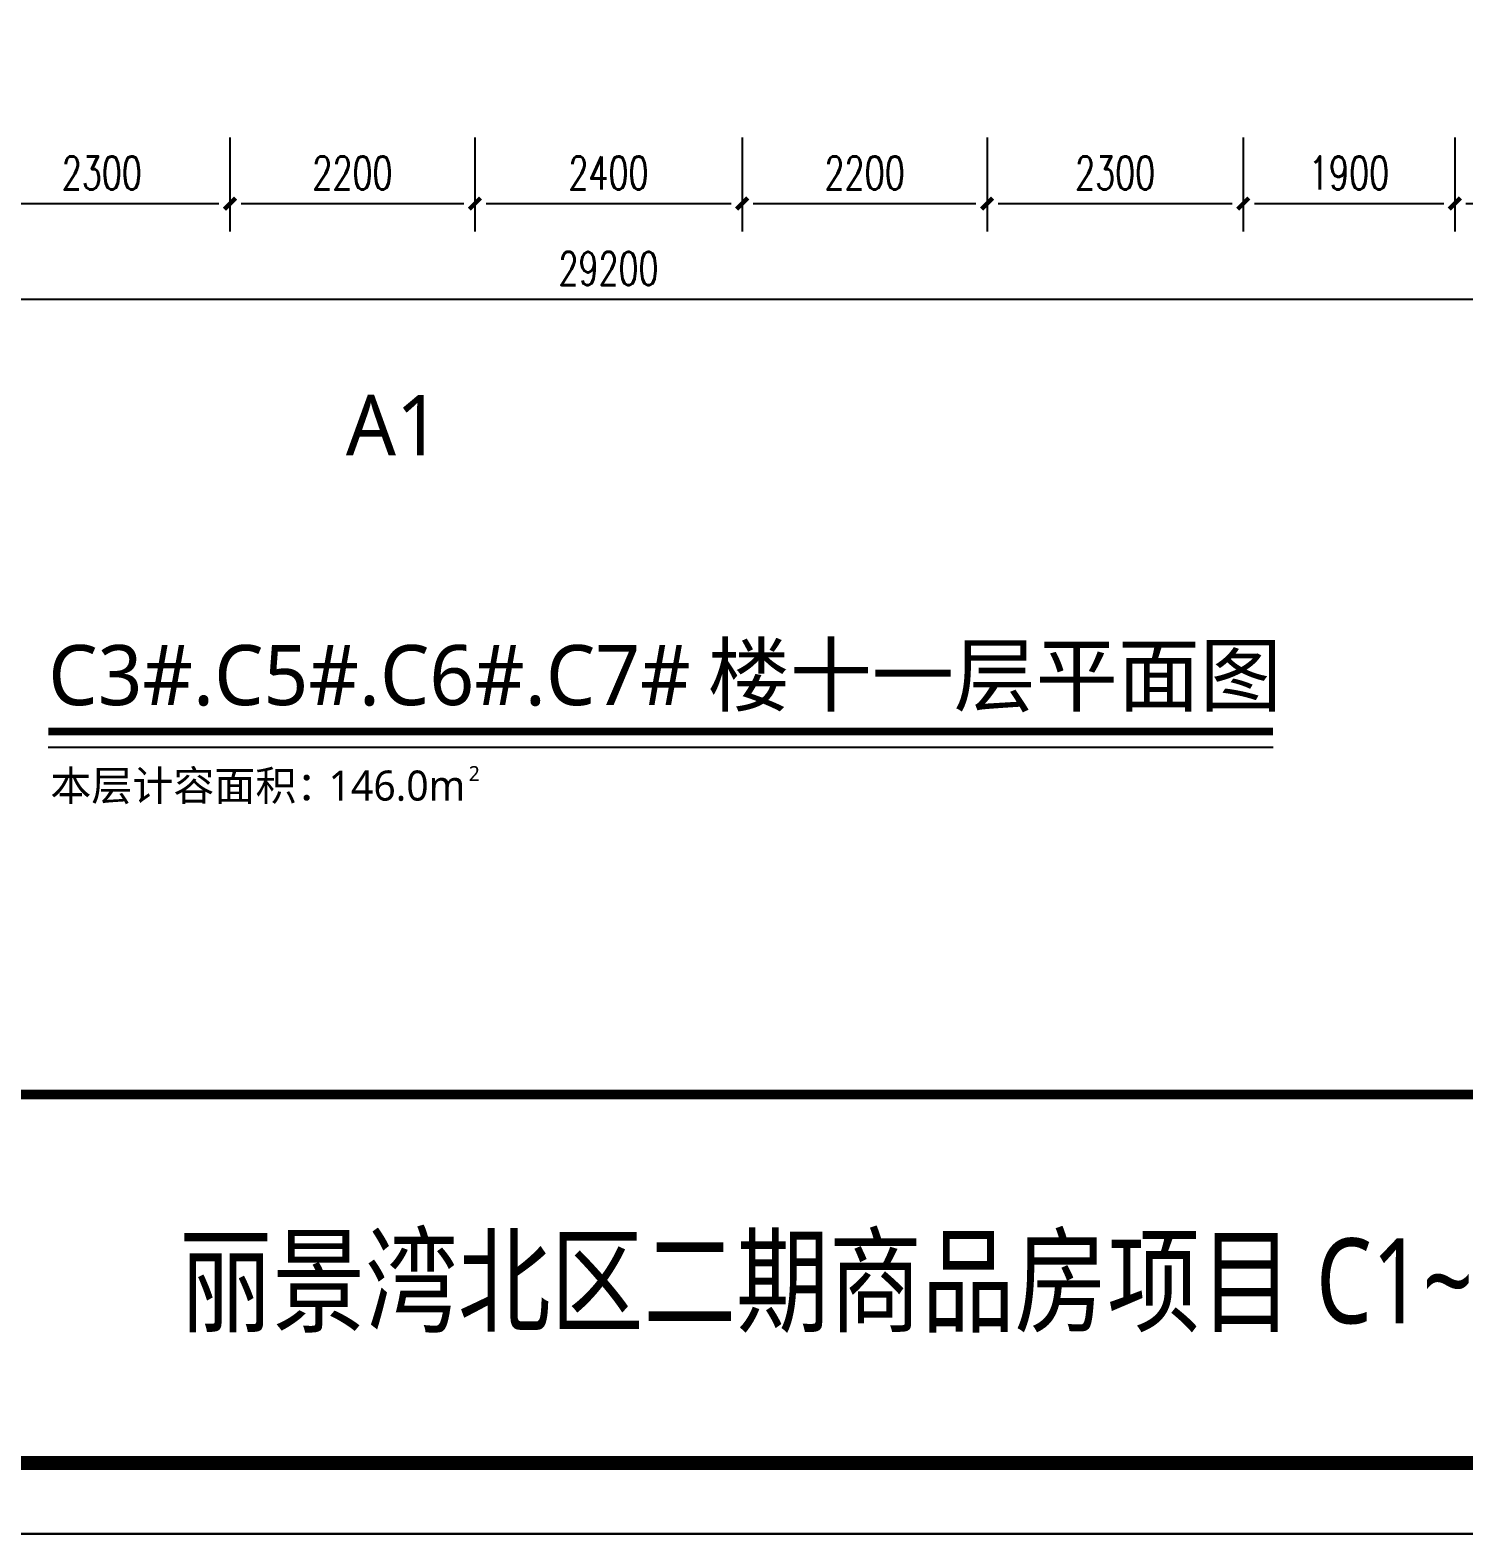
# Model space of a CAD drawing. Extents: x -1988865 to -1884162, y -260022 to -208037.
# Drawn here: x -1966450 to -1953573, y -260022 to -246519 of the extents above; entities that cross this region are included whole.
import ezdxf

# ---------------------------------------------------------------- set-up
doc = ezdxf.new("R2010")
doc.units = 0
doc.header["$LTSCALE"] = 1000
doc.header["$MEASUREMENT"] = 0
for name, color, linetype in [('DIM_SYMB', 3, 'Continuous'), ('hordor_标准图框', 7, 'Continuous'), ('PUB_DIM', 3, 'Continuous'), ('PUB_TEXT', 7, 'Continuous'), ('R_NAME', 1, 'Continuous'), ('tk', 121, 'Continuous'), ('VHSoft_boundary', 7, 'Continuous')]:
    doc.layers.add(name, color=color, linetype=linetype)
doc.styles.add('_TCH_DIM_T3', font='SIMPLEX', dxfattribs={"width": 0.705882, "bigfont": 'GBCBIG'})
doc.styles.add('公司名称', font='msyh.ttf', dxfattribs={"width": 0.8, "height": 3.5})
doc.styles.add('宋体字', font='msyh.ttf')
doc.styles.add('微软雅黑', font='msyh.ttf')
doc.dimstyles.new('_TCH_ARCH&&100', dxfattribs={"dimtxt": 297.5, "dimasz": 100, "dimexe": 250, "dimexo": 300, "dimgap": 126.25, "dimtad": 1, "dimdec": 0, "dimzin": 0, "dimdsep": 46, "dimtxsty": '_TCH_DIM_T3', "dimblk": '0912-_ArchTick', "dimcen": 0.09, "dimclrt": 7, "dimazin": 2, "dimtfac": 1, "dimtdec": 0, "dimtix": 1, "dimtmove": 2, "dimatfit": 3, "dimfxl": 1, "dimtolj": 1, "dimtzin": 0, "dimarcsym": 0})

# ---------------------------------------------------------------- blocks, each defined once
blk = doc.blocks.new('0912-0911-sdgrtyrty')
at = {"layer": 'hordor_标准图框'}
blk.add_line((-149243, -1677842), (270657, -1677842), dxfattribs=at)
at = {"layer": 'hordor_标准图框', "linetype": 'Continuous', "ltscale": 1.4}
for points, const_width in [([(-124343, -1386328), (-124343, -1672842), (265657, -1672842), (265657, -1385842), (-124842, -1385842)], 1000), ([(-124343, -1646839), (265657, -1646839)], 700)]:
    blk.add_lwpolyline(points, dxfattribs=dict(at, const_width=const_width))
at = {"layer": 'VHSoft_boundary'}
blk.add_lwpolyline([(-149343, -1380842), (270657, -1380842), (270657, -1677842), (-149343, -1677842)], close=True, dxfattribs=at)
at = {"layer": 'hordor_标准图框', "linetype": 'Continuous', "ltscale": 1.4, "style": '公司名称', "width": 0.8}
blk.add_text('丽景湾北区二期商品房项目 C1~C3栋、C5~C7栋、地下室、有色金属科普馆', height=6000, rotation=360, dxfattribs=at).set_placement((37346, -1662983))
blk = doc.blocks.new('0912-0911-vbmhf')
at = {"layer": 'tk', "color": 0, "xscale": 0.0999999971622562, "yscale": 0.0999999971622562, "zscale": 0.0999999971622562}
blk.add_blockref('0912-0911-sdgrtyrty', (102354, 264793), dxfattribs=at)
blk = doc.blocks.new('0912-_ArchTick')
at = {"color": 0, "linetype": 'ByBlock', "const_width": 0.4}
blk.add_lwpolyline([(-0.5, -0.5), (0.5, 0.5)], dxfattribs=at)
blk = doc.blocks.new('*D27')
at = {"layer": 'Defpoints', "color": 0, "transparency": 16777216}
for p in [(-1966955, -247184), (-1964655, -247184), (-1964655, -248077)]:
    blk.add_point(p, dxfattribs=at)
at = {"layer": 'PUB_DIM', "color": 0, "lineweight": -2, "transparency": 16777216}
for p, q in [((-1966955, -247484), (-1966955, -248327)), ((-1964655, -247484), (-1964655, -248327)), ((-1966855, -248077), (-1964755, -248077))]:
    blk.add_line(p, q, dxfattribs=at)
at = {"layer": 'PUB_DIM', "color": 0, "lineweight": -2, "transparency": 16777216, "xscale": 100, "yscale": 100, "zscale": 100, "rotation": 180}
blk.add_blockref('0912-_ArchTick', (-1966955, -248077), dxfattribs=at)
at = {"layer": 'PUB_DIM', "color": 0, "lineweight": -2, "transparency": 16777216, "xscale": 100, "yscale": 100, "zscale": 100}
blk.add_blockref('0912-_ArchTick', (-1964655, -248077), dxfattribs=at)
at = {"layer": 'PUB_DIM', "color": 7, "transparency": 16777216, "insert": (-1965805, -247802), "char_height": 297.5, "attachment_point": 5, "style": '_TCH_DIM_T3'}
blk.add_mtext('\\A1;2300', dxfattribs=at)
blk = doc.blocks.new('*D28')
at = {"layer": 'Defpoints', "color": 0, "transparency": 16777216}
for p in [(-1964655, -247184), (-1962455, -247184), (-1962455, -248077)]:
    blk.add_point(p, dxfattribs=at)
at = {"layer": 'PUB_DIM', "color": 0, "lineweight": -2, "transparency": 16777216}
for p, q in [((-1964655, -247484), (-1964655, -248327)), ((-1962455, -247484), (-1962455, -248327)), ((-1964555, -248077), (-1962555, -248077))]:
    blk.add_line(p, q, dxfattribs=at)
at = {"layer": 'PUB_DIM', "color": 0, "lineweight": -2, "transparency": 16777216, "xscale": 100, "yscale": 100, "zscale": 100, "rotation": 180}
blk.add_blockref('0912-_ArchTick', (-1964655, -248077), dxfattribs=at)
at = {"layer": 'PUB_DIM', "color": 0, "lineweight": -2, "transparency": 16777216, "xscale": 100, "yscale": 100, "zscale": 100}
blk.add_blockref('0912-_ArchTick', (-1962455, -248077), dxfattribs=at)
at = {"layer": 'PUB_DIM', "color": 7, "transparency": 16777216, "insert": (-1963555, -247802), "char_height": 297.5, "attachment_point": 5, "style": '_TCH_DIM_T3'}
blk.add_mtext('\\A1;2200', dxfattribs=at)
blk = doc.blocks.new('*D29')
at = {"layer": 'Defpoints', "color": 0, "transparency": 16777216}
for p in [(-1962455, -247184), (-1960055, -247184), (-1960055, -248077)]:
    blk.add_point(p, dxfattribs=at)
at = {"layer": 'PUB_DIM', "color": 0, "lineweight": -2, "transparency": 16777216}
for p, q in [((-1962455, -247484), (-1962455, -248327)), ((-1960055, -247484), (-1960055, -248327)), ((-1962355, -248077), (-1960155, -248077))]:
    blk.add_line(p, q, dxfattribs=at)
at = {"layer": 'PUB_DIM', "color": 0, "lineweight": -2, "transparency": 16777216, "xscale": 100, "yscale": 100, "zscale": 100, "rotation": 180}
blk.add_blockref('0912-_ArchTick', (-1962455, -248077), dxfattribs=at)
at = {"layer": 'PUB_DIM', "color": 0, "lineweight": -2, "transparency": 16777216, "xscale": 100, "yscale": 100, "zscale": 100}
blk.add_blockref('0912-_ArchTick', (-1960055, -248077), dxfattribs=at)
at = {"layer": 'PUB_DIM', "color": 7, "transparency": 16777216, "insert": (-1961255, -247802), "char_height": 297.5, "attachment_point": 5, "style": '_TCH_DIM_T3'}
blk.add_mtext('\\A1;2400', dxfattribs=at)
blk = doc.blocks.new('*D30')
at = {"layer": 'Defpoints', "color": 0, "transparency": 16777216}
for p in [(-1960055, -247184), (-1957855, -247184), (-1957855, -248077)]:
    blk.add_point(p, dxfattribs=at)
at = {"layer": 'PUB_DIM', "color": 0, "lineweight": -2, "transparency": 16777216}
for p, q in [((-1960055, -247484), (-1960055, -248327)), ((-1957855, -247484), (-1957855, -248327)), ((-1959955, -248077), (-1957955, -248077))]:
    blk.add_line(p, q, dxfattribs=at)
at = {"layer": 'PUB_DIM', "color": 0, "lineweight": -2, "transparency": 16777216, "xscale": 100, "yscale": 100, "zscale": 100, "rotation": 180}
blk.add_blockref('0912-_ArchTick', (-1960055, -248077), dxfattribs=at)
at = {"layer": 'PUB_DIM', "color": 0, "lineweight": -2, "transparency": 16777216, "xscale": 100, "yscale": 100, "zscale": 100}
blk.add_blockref('0912-_ArchTick', (-1957855, -248077), dxfattribs=at)
at = {"layer": 'PUB_DIM', "color": 7, "transparency": 16777216, "insert": (-1958955, -247802), "char_height": 297.5, "attachment_point": 5, "style": '_TCH_DIM_T3'}
blk.add_mtext('\\A1;2200', dxfattribs=at)
blk = doc.blocks.new('*D31')
at = {"layer": 'Defpoints', "color": 0, "transparency": 16777216}
for p in [(-1957855, -247184), (-1955555, -247184), (-1955555, -248077)]:
    blk.add_point(p, dxfattribs=at)
at = {"layer": 'PUB_DIM', "color": 0, "lineweight": -2, "transparency": 16777216}
for p, q in [((-1957855, -247484), (-1957855, -248327)), ((-1955555, -247484), (-1955555, -248327)), ((-1957755, -248077), (-1955655, -248077))]:
    blk.add_line(p, q, dxfattribs=at)
at = {"layer": 'PUB_DIM', "color": 0, "lineweight": -2, "transparency": 16777216, "xscale": 100, "yscale": 100, "zscale": 100, "rotation": 180}
blk.add_blockref('0912-_ArchTick', (-1957855, -248077), dxfattribs=at)
at = {"layer": 'PUB_DIM', "color": 0, "lineweight": -2, "transparency": 16777216, "xscale": 100, "yscale": 100, "zscale": 100}
blk.add_blockref('0912-_ArchTick', (-1955555, -248077), dxfattribs=at)
at = {"layer": 'PUB_DIM', "color": 7, "transparency": 16777216, "insert": (-1956705, -247802), "char_height": 297.5, "attachment_point": 5, "style": '_TCH_DIM_T3'}
blk.add_mtext('\\A1;2300', dxfattribs=at)
blk = doc.blocks.new('*D32')
at = {"layer": 'Defpoints', "color": 0, "transparency": 16777216}
for p in [(-1955555, -247184), (-1953655, -247184), (-1953655, -248077)]:
    blk.add_point(p, dxfattribs=at)
at = {"layer": 'PUB_DIM', "color": 0, "lineweight": -2, "transparency": 16777216}
for p, q in [((-1955555, -247484), (-1955555, -248327)), ((-1953655, -247484), (-1953655, -248327)), ((-1955455, -248077), (-1953755, -248077))]:
    blk.add_line(p, q, dxfattribs=at)
at = {"layer": 'PUB_DIM', "color": 0, "lineweight": -2, "transparency": 16777216, "xscale": 100, "yscale": 100, "zscale": 100, "rotation": 180}
blk.add_blockref('0912-_ArchTick', (-1955555, -248077), dxfattribs=at)
at = {"layer": 'PUB_DIM', "color": 0, "lineweight": -2, "transparency": 16777216, "xscale": 100, "yscale": 100, "zscale": 100}
blk.add_blockref('0912-_ArchTick', (-1953655, -248077), dxfattribs=at)
at = {"layer": 'PUB_DIM', "color": 7, "transparency": 16777216, "insert": (-1954605, -247802), "char_height": 297.5, "attachment_point": 5, "style": '_TCH_DIM_T3'}
blk.add_mtext('\\A1;1900', dxfattribs=at)
blk = doc.blocks.new('*D33')
at = {"layer": 'Defpoints', "color": 0, "transparency": 16777216}
for p in [(-1953655, -247184), (-1950655, -247184), (-1950655, -248077)]:
    blk.add_point(p, dxfattribs=at)
at = {"layer": 'PUB_DIM', "color": 0, "lineweight": -2, "transparency": 16777216}
for p, q in [((-1953655, -247484), (-1953655, -248327)), ((-1950655, -247484), (-1950655, -248327)), ((-1953555, -248077), (-1950755, -248077))]:
    blk.add_line(p, q, dxfattribs=at)
at = {"layer": 'PUB_DIM', "color": 0, "lineweight": -2, "transparency": 16777216, "xscale": 100, "yscale": 100, "zscale": 100, "rotation": 180}
blk.add_blockref('0912-_ArchTick', (-1953655, -248077), dxfattribs=at)
at = {"layer": 'PUB_DIM', "color": 0, "lineweight": -2, "transparency": 16777216, "xscale": 100, "yscale": 100, "zscale": 100}
blk.add_blockref('0912-_ArchTick', (-1950655, -248077), dxfattribs=at)
at = {"layer": 'PUB_DIM', "color": 7, "transparency": 16777216, "insert": (-1952155, -247802), "char_height": 297.5, "attachment_point": 5, "style": '_TCH_DIM_T3'}
blk.add_mtext('\\A1;3000', dxfattribs=at)
blk = doc.blocks.new('*D36')
at = {"layer": 'Defpoints', "color": 0, "transparency": 16777216}
for p in [(-1975855, -248042), (-1946655, -248042), (-1946655, -248935)]:
    blk.add_point(p, dxfattribs=at)
at = {"layer": 'PUB_DIM', "color": 0, "lineweight": -2, "transparency": 16777216}
for p, q in [((-1975855, -248342), (-1975855, -249185)), ((-1946655, -248342), (-1946655, -249185)), ((-1975755, -248935), (-1946755, -248935))]:
    blk.add_line(p, q, dxfattribs=at)
at = {"layer": 'PUB_DIM', "color": 0, "lineweight": -2, "transparency": 16777216, "xscale": 100, "yscale": 100, "zscale": 100, "rotation": 180}
blk.add_blockref('0912-_ArchTick', (-1975855, -248935), dxfattribs=at)
at = {"layer": 'PUB_DIM', "color": 0, "lineweight": -2, "transparency": 16777216, "xscale": 100, "yscale": 100, "zscale": 100}
blk.add_blockref('0912-_ArchTick', (-1946655, -248935), dxfattribs=at)
at = {"layer": 'PUB_DIM', "color": 7, "transparency": 16777216, "insert": (-1961255, -248660), "char_height": 297.5, "attachment_point": 5, "style": '_TCH_DIM_T3'}
blk.add_mtext('\\A1;29200', dxfattribs=at)

msp = doc.modelspace()

# ---------------------------------------------------------------- linework, layer by layer
at = {"layer": 'DIM_SYMB', "const_width": 70}
msp.add_lwpolyline([(-1966287, -252817.7), (-1955286.9, -252817.7)], dxfattribs=at)
at = {"layer": 'DIM_SYMB'}
msp.add_lwpolyline([(-1966287, -252957.7), (-1955286.9, -252957.7)], dxfattribs=at)

# ---------------------------------------------------------------- block references
at = {"xscale": 1.272593102947569, "yscale": 1.272593102947569, "zscale": 1.272593102947569}
msp.add_blockref('0912-0911-vbmhf', (-2100114.8, -383474.6), dxfattribs=at)

# ---------------------------------------------------------------- texts
at = {"layer": 'PUB_TEXT', "style": '微软雅黑'}
for s, p in [('A1', (-1963613.2, -250336.2)), ('楼十一层平面图', (-1960363.9, -252580.4)), ('C3#.C5#.C6#.C7#', (-1966287, -252580.4))]:
    msp.add_text(s, height=539.99, dxfattribs=at).set_placement(p)
at = {"layer": 'R_NAME', "style": '宋体字'}
for s, height, p in [('本层计容面积：', 270, (-1966267.8, -253437.6)), ('146.0m', 270, (-1963769, -253437.6)), ('2', 135, (-1962511.2, -253262.6))]:
    msp.add_text(s, height=height, dxfattribs=at).set_placement(p)

# ---------------------------------------------------------------- dimensions: what is measured, and where the dimension line sits
at = {"layer": 'PUB_DIM'}
for p1, p2, picture, middle in [((-1966955.2, -247183.9), (-1964655.2, -247183.9), '*D27', (-1965805.2, -247802.5)), ((-1964655.2, -247183.9), (-1962455.2, -247183.9), '*D28', (-1963555.2, -247802.5)), ((-1962455.2, -247183.9), (-1960055.2, -247183.9), '*D29', (-1961255.2, -247802.5)), ((-1960055.2, -247183.9), (-1957855.2, -247183.9), '*D30', (-1958955.2, -247802.5)), ((-1957855.2, -247183.9), (-1955555.2, -247183.9), '*D31', (-1956705.2, -247802.5)), ((-1955555.2, -247183.9), (-1953655.2, -247183.9), '*D32', (-1954605.2, -247802.5)), ((-1953655.2, -247183.9), (-1950655.2, -247183.9), '*D33', (-1952155.2, -247802.5)), ((-1975855.2, -248041.6), (-1946655.2, -248041.6), '*D36', (-1961255.2, -248660.1))]:
    dim = msp.add_aligned_dim(p1=p1, p2=p2, distance=-893.5, dimstyle='_TCH_ARCH&&100', dxfattribs=at)
    dim.commit()
    dim.dimension.update_dxf_attribs({"geometry": picture, "text_midpoint": middle})

doc.saveas('drawing.dxf')
